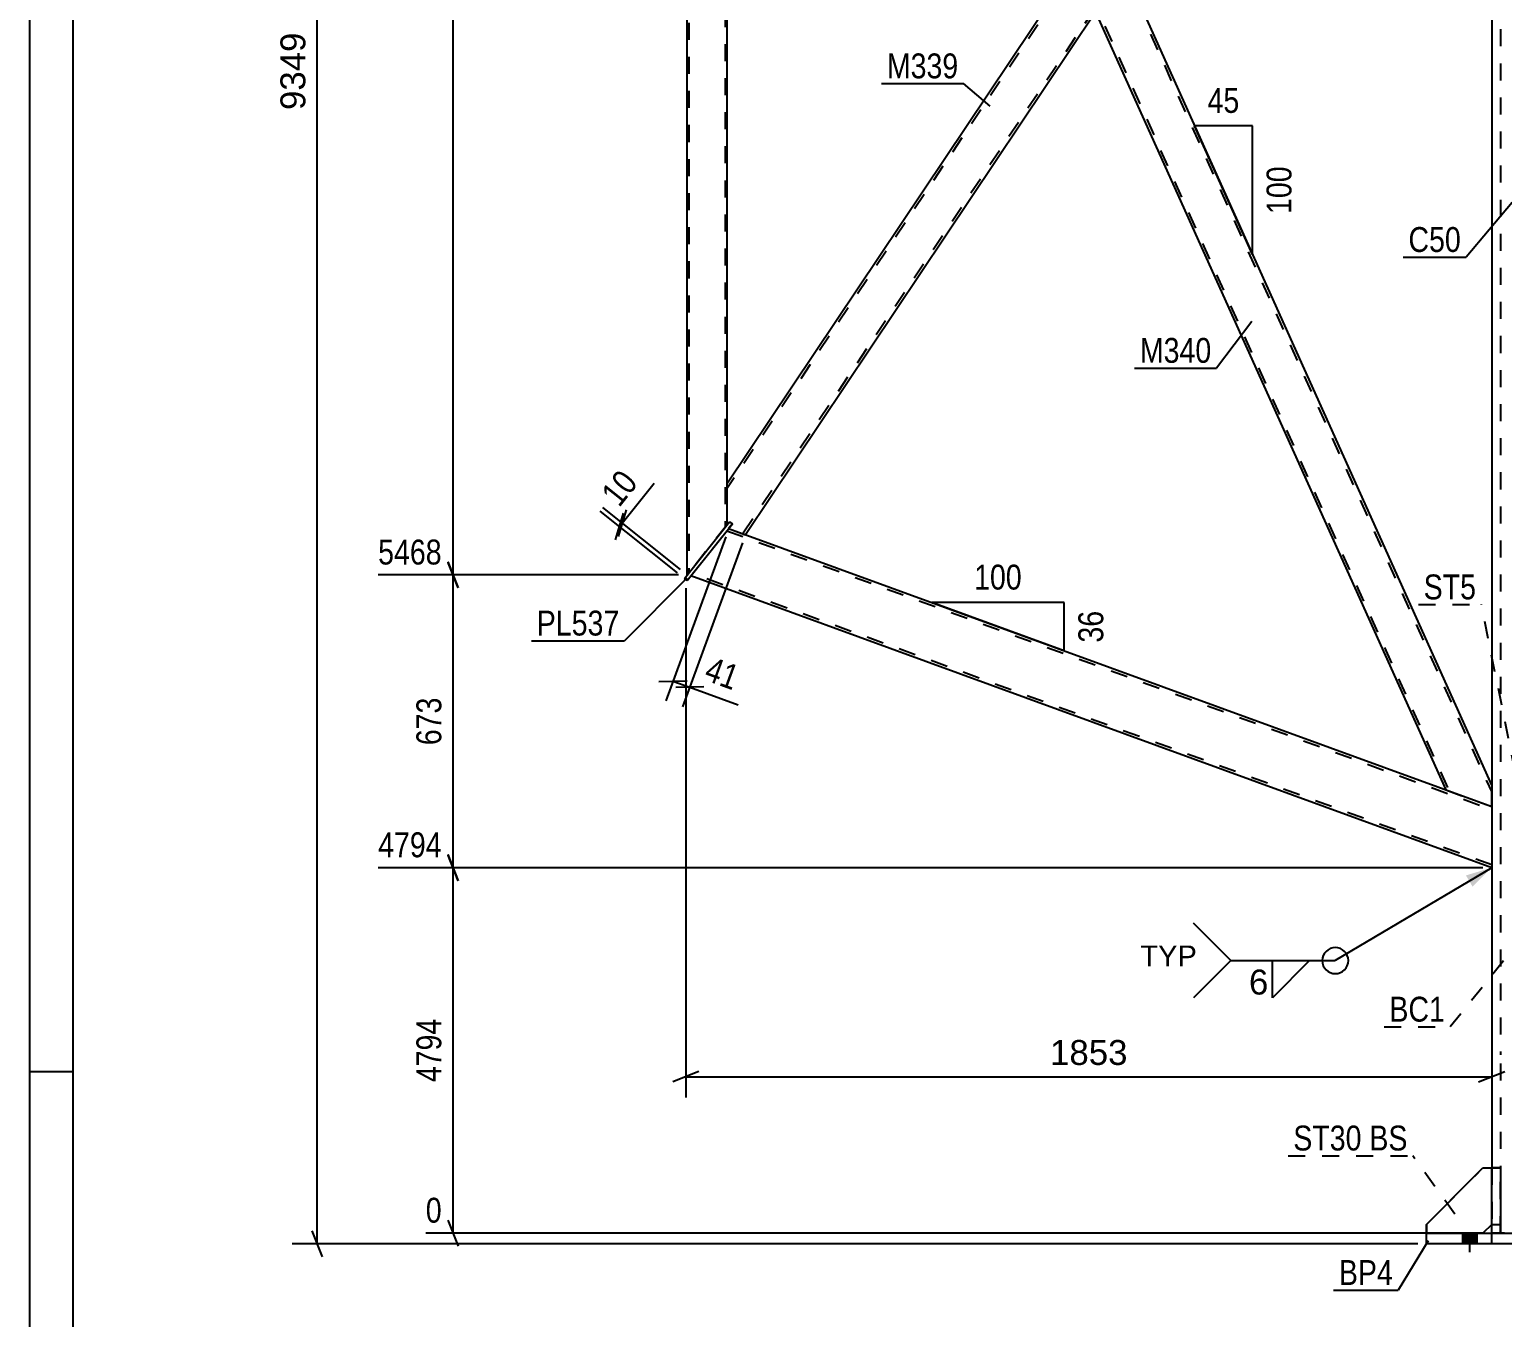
# Model space of a CAD drawing. Header units: millimetres. Extents: x 0 to 841, y 0 to 594.
# Drawn here: x 0 to 169.4, y 269.7 to 417.9 of the extents above; entities that cross this region are included whole.
import ezdxf

# ---------------------------------------------------------------- set-up
doc = ezdxf.new("R2010")
doc.units = ezdxf.units.MM
doc.linetypes.add('DXK_LINE_DOT2', pattern=[3.9198, 1.9599, -1.9599])
doc.styles.add('Arial', font='ARIAL.TTF', dxfattribs={"height": 0.2})
doc.styles.add('Arial Narrow', font='ARIALN.TTF', dxfattribs={"height": 0.2})

# ---------------------------------------------------------------- blocks, each defined once
blk = doc.blocks.new('Unknown-339278137-1133')
at = {"color": 5, "linetype": 'Continuous'}
for p, q in [((0, 594), (0, 0)), ((5, 589), (5, 5)), ((5, 298), (0, 298))]:
    blk.add_line(p, q, dxfattribs=at)
blk = doc.blocks.new('Part-339278137-5560 - 5542')
at = {"color": 2, "linetype": 'Continuous'}
for p, q in [((168.12, 496.31), (168.12, 299.95)), ((168.12, 298.95), (168.12, 286.95))]:
    blk.add_line(p, q, dxfattribs=at)
at = {"color": 7, "linetype": 'DXK_LINE_DOT2'}
for p, q in [((169.12, 496.31), (169.12, 299.95)), ((169.12, 298.95), (169.12, 279.45)), ((168.12, 286.95), (168.12, 279.45)), ((193.12, 279.45), (168.12, 279.45))]:
    blk.add_line(p, q, dxfattribs=at)
blk = doc.blocks.new('Part-339278137-5555 - 5542')
at = {"color": 2, "linetype": 'Continuous'}
for p, q in [((75.62, 355.15), (75.62, 528.73)), ((80.19, 514.06), (80.19, 365.6))]:
    blk.add_line(p, q, dxfattribs=at)
at = {"color": 7, "linetype": 'DXK_LINE_DOT2'}
for p, q in [((75.82, 528.42), (75.82, 355.4)), ((79.99, 522.05), (79.99, 360.63)), ((80.19, 365.6), (80.19, 360.88)), ((80.19, 360.88), (75.62, 355.15))]:
    blk.add_line(p, q, dxfattribs=at)
blk = doc.blocks.new('Part-339278137-5676 - 5542')
at = {"color": 2, "linetype": 'Continuous'}
for p, q in [((160.62, 279.45), (200.62, 279.45)), ((160.62, 278.2), (160.62, 279.45)), ((200.62, 278.2), (160.62, 278.2)), ((168.12, 278.2), (168.12, 279.45)), ((193.12, 278.2), (193.12, 279.45)), ((200.62, 278.2), (200.62, 279.45))]:
    blk.add_line(p, q, dxfattribs=at)
at = {"color": 7, "linetype": 'DXK_LINE_DOT2'}
for p, q in [((168.12, 278.2), (168.12, 279.45)), ((193.12, 278.2), (193.12, 279.45))]:
    blk.add_line(p, q, dxfattribs=at)
blk = doc.blocks.new('Part-339278137-5565 - 5542')
at = {"color": 2, "linetype": 'Continuous'}
for p, q in [((75.3, 354.76), (80.5, 361.27)), ((75.62, 354.51), (80.82, 361.02)), ((80.82, 361.02), (80.5, 361.27)), ((75.62, 354.51), (75.3, 354.76))]:
    blk.add_line(p, q, dxfattribs=at)
blk = doc.blocks.new('Bolt-339278137-5584 - 5542')
at = {"linetype": 'Continuous'}
for points in [[(164.79, 278.2), (166.44, 278.2), (166.44, 279.45), (164.79, 279.45)], [(164.79, 278.2), (166.44, 278.2), (166.44, 279.45), (164.79, 279.45)], [(174.79, 278.2), (176.44, 278.2), (176.44, 279.45), (174.79, 279.45)], [(174.79, 278.2), (176.44, 278.2), (176.44, 279.45), (174.79, 279.45)], [(184.79, 278.2), (186.44, 278.2), (186.44, 279.45), (184.79, 279.45)], [(184.79, 278.2), (186.44, 278.2), (186.44, 279.45), (184.79, 279.45)], [(194.79, 278.2), (196.44, 278.2), (196.44, 279.45), (194.79, 279.45)], [(194.79, 278.2), (196.44, 278.2), (196.44, 279.45), (194.79, 279.45)]]:
    blk.add_hatch(color=1, dxfattribs=at).paths.add_polyline_path(points)
at = {"color": 1, "linetype": 'Continuous'}
for p, q in [((164.79, 278.2), (164.79, 279.45)), ((164.79, 278.2), (164.79, 279.45)), ((165.62, 277.25), (165.62, 279.45)), ((165.62, 277.25), (165.62, 279.45)), ((166.44, 278.2), (166.44, 279.45)), ((166.44, 278.2), (166.44, 279.45)), ((174.79, 278.2), (174.79, 279.45)), ((174.79, 278.2), (174.79, 279.45)), ((175.62, 277.25), (175.62, 279.45)), ((175.62, 277.25), (175.62, 279.45)), ((176.44, 278.2), (176.44, 279.45)), ((176.44, 278.2), (176.44, 279.45)), ((184.79, 278.2), (184.79, 279.45)), ((184.79, 278.2), (184.79, 279.45)), ((185.62, 277.25), (185.62, 279.45)), ((185.62, 277.25), (185.62, 279.45)), ((186.44, 278.2), (186.44, 279.45)), ((186.44, 278.2), (186.44, 279.45)), ((194.79, 278.2), (194.79, 279.45)), ((194.79, 278.2), (194.79, 279.45)), ((195.62, 277.25), (195.62, 279.45)), ((195.62, 277.25), (195.62, 279.45)), ((196.44, 278.2), (196.44, 279.45)), ((196.44, 278.2), (196.44, 279.45))]:
    blk.add_line(p, q, dxfattribs=at)
blk = doc.blocks.new('Part-339278137-5662 - 5542')
at = {"color": 7, "linetype": 'DXK_LINE_DOT2'}
for p, q in [((76.05, 355.05), (80.39, 360.49)), ((80.19, 360.24), (168.12, 328.18)), ((168.12, 321.8), (76.24, 355.29)), ((168.12, 328.5), (168.12, 321.48))]:
    blk.add_line(p, q, dxfattribs=at)
at = {"color": 2, "linetype": 'Continuous'}
for p, q in [((80.39, 360.49), (168.12, 328.5)), ((168.12, 321.48), (76.05, 355.05))]:
    blk.add_line(p, q, dxfattribs=at)
blk = doc.blocks.new('Part-339278137-5646 - 5542')
at = {"color": 2, "linetype": 'Continuous'}
for p, q in [((120.15, 425.27), (80.19, 365.6)), ((120.15, 425.27), (122.57, 419.9)), ((122.57, 419.9), (82.31, 359.78)), ((80.19, 365.6), (80.19, 360.88))]:
    blk.add_line(p, q, dxfattribs=at)
at = {"color": 7, "linetype": 'DXK_LINE_DOT2'}
for p, q in [((120.3, 424.95), (80.19, 365.06)), ((122.43, 420.22), (82.02, 359.89)), ((80.19, 360.88), (80.5, 361.27)), ((80.82, 361.02), (80.39, 360.49)), ((80.5, 361.27), (80.82, 361.02)), ((80.39, 360.49), (82.31, 359.78))]:
    blk.add_line(p, q, dxfattribs=at)
blk = doc.blocks.new('Part-339278137-5691 - 5542')
at = {"color": 7, "linetype": 'DXK_LINE_DOT2'}
for p, q in [((82.22, 521.01), (168.12, 330.15)), ((80.19, 514.79), (163.23, 330.28)), ((162.84, 330.42), (168.12, 328.5)), ((168.12, 328.5), (168.12, 330.88))]:
    blk.add_line(p, q, dxfattribs=at)
at = {"color": 2, "linetype": 'Continuous'}
for p, q in [((125.85, 424.8), (168.12, 330.88)), ((122.57, 419.9), (162.84, 330.42))]:
    blk.add_line(p, q, dxfattribs=at)
blk = doc.blocks.new('Part-339278137-23985 - 5542')
at = {"color": 2, "linetype": 'Continuous'}
for p, q in [((168.12, 279.45), (168.12, 286.95)), ((168.12, 286.95), (169.12, 286.95)), ((169.12, 286.95), (169.12, 279.45)), ((168.12, 280.45), (169.12, 280.45)), ((169.12, 279.45), (168.12, 279.45))]:
    blk.add_line(p, q, dxfattribs=at)
blk = doc.blocks.new('Part-339278137-23983 - 5542')
at = {"color": 7, "linetype": 'DXK_LINE_DOT2'}
for p, q in [((160.62, 280.45), (167.12, 286.95)), ((167.12, 286.95), (168.12, 286.95)), ((168.12, 286.95), (168.12, 280.45)), ((160.62, 279.45), (160.62, 280.45)), ((168.12, 280.45), (167.12, 279.45)), ((167.12, 279.45), (160.62, 279.45))]:
    blk.add_line(p, q, dxfattribs=at)
blk = doc.blocks.new('Part-339278137-23984 - 5542')
at = {"color": 2, "linetype": 'Continuous'}
for p, q in [((160.62, 280.45), (167.12, 286.95)), ((167.12, 286.95), (168.12, 286.95)), ((160.62, 280.45), (160.62, 279.45)), ((168.12, 280.45), (167.12, 279.45))]:
    blk.add_line(p, q, dxfattribs=at)
at = {"color": 7, "linetype": 'DXK_LINE_DOT2'}
for p, q in [((168.12, 286.95), (168.12, 280.45)), ((167.12, 279.45), (160.62, 279.45))]:
    blk.add_line(p, q, dxfattribs=at)
blk = doc.blocks.new('Part-339278137-23987 - 5542')
at = {"color": 7, "linetype": 'DXK_LINE_DOT2'}
for p, q in [((168.12, 286.95), (168.12, 279.45)), ((169.12, 286.95), (168.12, 286.95)), ((169.12, 279.45), (169.12, 286.95)), ((168.12, 280.45), (169.12, 280.45)), ((168.12, 279.45), (169.12, 279.45))]:
    blk.add_line(p, q, dxfattribs=at)
blk = doc.blocks.new('StraightDimension-339278137-14391 - 5542')
at = {"color": 7, "linetype": 'Continuous'}
for p, q in [((48.7, 355.15), (48.7, 528.73)), ((48.1, 356.65), (49.3, 353.65)), ((74.62, 355.15), (40.09, 355.15))]:
    blk.add_line(p, q, dxfattribs=at)
blk = doc.blocks.new('StraightDimension-339278137-14392 - 5542')
at = {"color": 7, "linetype": 'Continuous'}
for p, q in [((49.3, 353.65), (48.1, 356.65)), ((74.62, 355.15), (40.09, 355.15)), ((48.7, 321.48), (48.7, 355.15)), ((48.1, 322.98), (49.3, 319.98)), ((167.12, 321.48), (40.09, 321.48))]:
    blk.add_line(p, q, dxfattribs=at)
at = {"color": 0, "linetype": 'Continuous'}
blk.add_wipeout([(48, 355.75), (48, 359.95), (39.49, 359.95), (39.49, 355.75)], dxfattribs=at)
at = {"color": 0}
blk.add_wipeout([(47.95, 341.65), (43.75, 341.65), (43.75, 334.97), (47.95, 334.97)], dxfattribs=at)
at = {"color": 3, "linetype": 'Continuous', "style": 'Arial Narrow'}
blk.add_text('5468', height=2.863, dxfattribs=at).set_placement((40.09, 356.35))
at = {"color": 3, "style": 'Arial Narrow'}
blk.add_text('673', height=2.863, rotation=90.0002, dxfattribs=at).set_placement((47.35, 335.57))
blk = doc.blocks.new('StraightDimension-339278137-14123 - 5542')
at = {"color": 7, "linetype": 'Continuous'}
for p, q in [((74.52, 355.38), (65.62, 362.49)), ((74.84, 355.77), (65.93, 362.89)), ((68.62, 362.65), (67.69, 359.56)), ((67.38, 359.17), (68.31, 362.26)), ((67.84, 360.72), (68.16, 361.11))]:
    blk.add_line(p, q, dxfattribs=at)
at = {"color": 0}
blk.add_wipeout([(70.93, 365.78), (67.65, 368.4), (64.62, 364.61), (67.9, 361.99)], dxfattribs=at)
at = {"color": 7, "linetype": 'Continuous'}
blk.add_line((68.16, 361.11), (71.84, 365.72), dxfattribs=at)
blk.add_line((68.16, 361.11), (71.84, 365.72), dxfattribs=at)
at = {"color": 3, "style": 'Arial Narrow'}
blk.add_text('10', height=2.863, rotation=51.3943, dxfattribs=at).set_placement((67.8, 362.83))
blk = doc.blocks.new('AngleDimension-339278137-14107 - 5542')
at = {"color": 7, "linetype": 'Continuous'}
for p, q in [((134.02, 406.64), (133.95, 406.8)), ((140.6, 406.8), (133.95, 406.8)), ((140.6, 392.02), (133.95, 406.8)), ((140.6, 392.02), (140.6, 406.8))]:
    blk.add_line(p, q, dxfattribs=at)
at = {"color": 0}
for points in [[(139.7, 407.7), (139.7, 411.9), (134.85, 411.9), (134.85, 407.7)], [(145.7, 402.75), (141.5, 402.75), (141.5, 396.07), (145.7, 396.07)]]:
    blk.add_wipeout(points, dxfattribs=at)
at = {"color": 3, "style": 'Arial Narrow'}
blk.add_text('45', height=2.863, dxfattribs=at).set_placement((135.45, 408.3))
blk.add_text('100', height=2.863, rotation=90.0002, dxfattribs=at).set_placement((145.1, 396.67))
blk = doc.blocks.new('StraightDimension-339278137-14234 - 5542')
at = {"color": 7, "linetype": 'Continuous'}
for p, q in [((80.05, 359.55), (73.17, 340.68)), ((81.97, 358.85), (75.09, 339.98)), ((72.38, 342.89), (75.61, 342.99)), ((73.99, 342.94), (75.92, 342.24)), ((77.53, 342.29), (74.3, 342.19))]:
    blk.add_line(p, q, dxfattribs=at)
at = {"color": 0}
blk.add_wipeout([(81.23, 341.1), (82.67, 345.05), (78.11, 346.71), (76.67, 342.76)], dxfattribs=at)
at = {"color": 7, "linetype": 'Continuous'}
blk.add_line((75.92, 342.24), (81.47, 340.22), dxfattribs=at)
blk.add_line((75.92, 342.24), (81.47, 340.22), dxfattribs=at)
at = {"color": 3, "style": 'Arial Narrow'}
blk.add_text('41', height=2.863, rotation=-20.0306, dxfattribs=at).set_placement((77.44, 343.12))
blk = doc.blocks.new('AngleDimension-339278137-14267 - 5542')
at = {"color": 7, "linetype": 'Continuous'}
for p, q in [((112.2, 348.89), (103.74, 351.97)), ((118.96, 351.97), (103.74, 351.97)), ((118.96, 346.42), (103.74, 351.97)), ((118.96, 346.42), (118.96, 351.97))]:
    blk.add_line(p, q, dxfattribs=at)
at = {"color": 0}
for points in [[(114.7, 352.87), (114.7, 357.07), (108.01, 357.07), (108.01, 352.87)], [(124.06, 351.62), (119.86, 351.62), (119.86, 346.77), (124.06, 346.77)]]:
    blk.add_wipeout(points, dxfattribs=at)
at = {"color": 3, "style": 'Arial Narrow'}
blk.add_text('100', height=2.863, dxfattribs=at).set_placement((108.61, 353.47))
blk.add_text('36', height=2.863, rotation=90.0002, dxfattribs=at).set_placement((123.46, 347.37))
blk = doc.blocks.new('StraightDimension-339278137-14393 - 5542')
at = {"color": 7, "linetype": 'Continuous'}
for p, q in [((49.3, 319.98), (48.1, 322.98)), ((167.12, 321.48), (40.09, 321.48)), ((48.7, 279.45), (48.7, 321.48)), ((48.1, 280.95), (49.3, 277.95)), ((167.12, 279.45), (45.57, 279.45))]:
    blk.add_line(p, q, dxfattribs=at)
at = {"color": 0, "linetype": 'Continuous'}
for points in [[(48, 322.08), (48, 326.28), (39.49, 326.28), (39.49, 322.08)], [(48, 280.05), (48, 284.25), (44.97, 284.25), (44.97, 280.05)]]:
    blk.add_wipeout(points, dxfattribs=at)
at = {"color": 0}
blk.add_wipeout([(47.95, 304.72), (43.75, 304.72), (43.75, 296.21), (47.95, 296.21)], dxfattribs=at)
at = {"color": 3, "linetype": 'Continuous', "style": 'Arial Narrow'}
for s, height, p in [('4794', 2.863, (40.09, 322.68)), ('0', 2.86, (45.57, 280.65))]:
    blk.add_text(s, height=height, dxfattribs=at).set_placement(p)
at = {"color": 3, "style": 'Arial Narrow'}
blk.add_text('4794', height=2.863, rotation=90.0002, dxfattribs=at).set_placement((47.35, 296.81))
blk = doc.blocks.new('StraightDimension-339278137-23701 - 5542')
at = {"color": 7, "linetype": 'Continuous'}
for p, q in [((33.07, 278.2), (33.07, 547.95)), ((32.47, 279.7), (33.67, 276.7)), ((159.62, 278.2), (30.22, 278.2))]:
    blk.add_line(p, q, dxfattribs=at)
at = {"color": 0}
blk.add_wipeout([(32.32, 418.13), (28.12, 418.13), (28.12, 408.03), (32.32, 408.03)], dxfattribs=at)
at = {"color": 3, "style": 'Arial'}
blk.add_text('9349', height=2.865, rotation=90.0002, dxfattribs=at).set_placement((31.72, 408.63))
blk = doc.blocks.new('StraightDimension-339278137-36149 - 5542')
at = {"color": 7, "linetype": 'Continuous'}
for p, q in [((75.46, 353.63), (75.46, 295.04)), ((168.12, 320.48), (168.12, 295.04)), ((76.96, 298.04), (73.96, 296.84)), ((75.46, 297.44), (168.12, 297.44)), ((166.62, 296.84), (169.62, 298.04))]:
    blk.add_line(p, q, dxfattribs=at)
at = {"color": 0}
blk.add_wipeout([(126.84, 298.19), (126.84, 302.39), (116.74, 302.39), (116.74, 298.19)], dxfattribs=at)
at = {"color": 3, "style": 'Arial'}
blk.add_text('1853', height=2.865, dxfattribs=at).set_placement((117.34, 298.79))
blk = doc.blocks.new('Mark-339278137-5556 - 5542')
at = {"color": 0}
blk.add_wipeout([(164.58, 392.3), (164.58, 395.3), (158.55, 395.3), (158.55, 392.3)], dxfattribs=at)
blk.add_wipeout([(164.58, 392.3), (164.58, 395.3), (158.55, 395.3), (158.55, 392.3)], dxfattribs=at)
at = {"color": 30, "linetype": 'Continuous'}
for p in [(170.46, 397.99), (157.95, 391.7)]:
    blk.add_line(p, (165.18, 391.7), dxfattribs=at)
at = {"color": 3, "style": 'Arial Narrow'}
blk.add_text('C50', height=2.863, dxfattribs=at).set_placement((158.55, 392.3))
blk = doc.blocks.new('Mark-339278137-5672 - 5542')
at = {"color": 0}
blk.add_wipeout([(156.76, 273.48), (156.76, 276.48), (150.55, 276.48), (150.55, 273.48)], dxfattribs=at)
blk.add_wipeout([(156.76, 273.48), (156.76, 276.48), (150.55, 276.48), (150.55, 273.48)], dxfattribs=at)
at = {"color": 30, "linetype": 'Continuous'}
for p in [(160.82, 278.54), (149.95, 272.88)]:
    blk.add_line(p, (157.36, 272.88), dxfattribs=at)
at = {"color": 3, "style": 'Arial Narrow'}
blk.add_text('BP4', height=2.863, dxfattribs=at).set_placement((150.55, 273.48))
blk = doc.blocks.new('Mark-339278137-5561 - 5542')
at = {"color": 0}
blk.add_wipeout([(67.83, 348.18), (67.83, 351.18), (58.33, 351.18), (58.33, 348.18)], dxfattribs=at)
blk.add_wipeout([(67.83, 348.18), (67.83, 351.18), (58.33, 351.18), (58.33, 348.18)], dxfattribs=at)
at = {"color": 30, "linetype": 'Continuous'}
for p in [(75.58, 354.79), (57.73, 347.58)]:
    blk.add_line(p, (68.43, 347.58), dxfattribs=at)
at = {"color": 3, "style": 'Arial Narrow'}
blk.add_text('PL537', height=2.863, dxfattribs=at).set_placement((58.33, 348.18))
blk = doc.blocks.new('Mark-339278137-5647 - 5542')
at = {"color": 0}
blk.add_wipeout([(162.75, 303.77), (162.75, 306.77), (156.36, 306.77), (156.36, 303.77)], dxfattribs=at)
blk.add_wipeout([(162.75, 303.77), (162.75, 306.77), (156.36, 306.77), (156.36, 303.77)], dxfattribs=at)
at = {"color": 30, "linetype": 'DXK_LINE_DOT2'}
for p in [(176.9, 319.89), (155.76, 303.17)]:
    blk.add_line(p, (163.35, 303.17), dxfattribs=at)
at = {"color": 3, "style": 'Arial Narrow'}
blk.add_text('BC1', height=2.863, dxfattribs=at).set_placement((156.36, 303.77))
blk = doc.blocks.new('Mark-339278137-5642 - 5542')
at = {"color": 0}
blk.add_wipeout([(106.8, 412.27), (106.8, 415.27), (98.58, 415.27), (98.58, 412.27)], dxfattribs=at)
blk.add_wipeout([(106.8, 412.27), (106.8, 415.27), (98.58, 415.27), (98.58, 412.27)], dxfattribs=at)
at = {"color": 30, "linetype": 'Continuous'}
for p in [(97.98, 411.67), (110.45, 409.08)]:
    blk.add_line(p, (107.4, 411.67), dxfattribs=at)
at = {"color": 3, "style": 'Arial Narrow'}
blk.add_text('M339', height=2.863, dxfattribs=at).set_placement((98.58, 412.27))
blk = doc.blocks.new('Mark-339278137-5687 - 5542')
at = {"color": 0}
blk.add_wipeout([(135.89, 379.55), (135.89, 382.55), (127.67, 382.55), (127.67, 379.55)], dxfattribs=at)
blk.add_wipeout([(135.89, 379.55), (135.89, 382.55), (127.67, 382.55), (127.67, 379.55)], dxfattribs=at)
at = {"color": 30, "linetype": 'Continuous'}
for p in [(140.56, 384.29), (127.07, 378.95)]:
    blk.add_line(p, (136.49, 378.95), dxfattribs=at)
at = {"color": 3, "style": 'Arial Narrow'}
blk.add_text('M340', height=2.863, dxfattribs=at).set_placement((127.67, 379.55))
blk = doc.blocks.new('Mark-339278137-5700 - 5542')
at = {"color": 0}
blk.add_wipeout([(166.33, 352.34), (166.33, 355.34), (160.3, 355.34), (160.3, 352.34)], dxfattribs=at)
blk.add_wipeout([(166.33, 352.34), (166.33, 355.34), (160.3, 355.34), (160.3, 352.34)], dxfattribs=at)
at = {"color": 30, "linetype": 'DXK_LINE_DOT2'}
for p in [(159.7, 351.74), (170.83, 332.49)]:
    blk.add_line(p, (166.93, 351.74), dxfattribs=at)
at = {"color": 3, "style": 'Arial Narrow'}
blk.add_text('ST5', height=2.863, dxfattribs=at).set_placement((160.3, 352.34))
blk = doc.blocks.new('WeldMark-339278137-14738 - 5542')
at = {"linetype": 'Continuous'}
blk.add_hatch(color=30, dxfattribs=at).paths.add_polyline_path([(165.16, 320.59), (168.12, 321.48), (165.92, 319.3)])
at = {"color": 30, "linetype": 'Continuous'}
blk.add_line((168.12, 321.48), (150.14, 310.79), dxfattribs=at)
at = {"color": 3, "linetype": 'Continuous'}
for q in [(133.83, 315.08), (133.83, 306.51)]:
    blk.add_line((138.11, 310.79), q, dxfattribs=at)
for start, end in [(90, 270), (270, 90)]:
    blk.add_arc((150.14, 310.79), 1.5, start, end, dxfattribs=at)
at = {"color": 0}
blk.add_wipeout([(142.24, 306.69), (142.24, 310.09), (140.01, 310.09), (140.01, 306.69)], dxfattribs=at)
at = {"color": 30, "linetype": 'Continuous'}
blk.add_line((138.11, 310.79), (150.14, 310.79), dxfattribs=at)
at = {"color": 3, "linetype": 'Continuous'}
for p, q in [((142.9, 310.79), (147.18, 310.79)), ((147.18, 310.79), (142.9, 306.51)), ((142.9, 306.51), (142.9, 310.79))]:
    blk.add_line(p, q, dxfattribs=at)
at = {"color": 3, "style": 'Arial'}
blk.add_text('6', height=2.87, dxfattribs=at).set_placement((140.21, 306.89))
at = {"color": 0, "linetype": 'Continuous'}
blk.add_wipeout([(134.21, 310.14), (134.21, 312.64), (127.73, 312.64), (127.73, 310.14)], dxfattribs=at)
blk.add_wipeout([(134.21, 310.14), (134.21, 312.64), (127.73, 312.64), (127.73, 310.14)], dxfattribs=at)
at = {"color": 3, "linetype": 'Continuous', "style": 'Arial'}
blk.add_text('TYP', height=2.388, dxfattribs=at).set_placement((127.73, 310.14))
blk = doc.blocks.new('MarkSet-339278137-33584 - 5542')
at = {"color": 0}
for points in [[(153.16, 288.95), (153.16, 291.95), (145.31, 291.95), (145.31, 288.95)], [(158.44, 288.95), (158.44, 291.95), (154.06, 291.95), (154.06, 288.95)]]:
    blk.add_wipeout(points, dxfattribs=at)
for points in [[(153.16, 288.95), (153.16, 291.95), (145.31, 291.95), (145.31, 288.95)], [(158.44, 288.95), (158.44, 291.95), (154.06, 291.95), (154.06, 288.95)]]:
    blk.add_wipeout(points, dxfattribs=at)
at = {"color": 30, "linetype": 'DXK_LINE_DOT2'}
for p in [(144.71, 288.35), (163.87, 281.64)]:
    blk.add_line(p, (159.04, 288.35), dxfattribs=at)
at = {"color": 3, "style": 'Arial Narrow'}
for s, p in [('ST30', (145.31, 288.95)), ('BS', (154.06, 288.95))]:
    blk.add_text(s, height=2.863, dxfattribs=at).set_placement(p)

msp = doc.modelspace()

# ---------------------------------------------------------------- block references
for name in ['Unknown-339278137-1133', 'Part-339278137-5555 - 5542', 'Part-339278137-5691 - 5542', 'Part-339278137-5560 - 5542', 'Part-339278137-5646 - 5542', 'Part-339278137-5565 - 5542', 'Part-339278137-5662 - 5542', 'Part-339278137-23983 - 5542', 'Part-339278137-23984 - 5542', 'Part-339278137-23985 - 5542', 'Part-339278137-23987 - 5542', 'Part-339278137-5676 - 5542', 'Bolt-339278137-5584 - 5542']:
    msp.add_blockref(name, (0, 0))

# ---------------------------------------------------------------- next in the draw order: block references
for name in ['StraightDimension-339278137-14391 - 5542', 'AngleDimension-339278137-14107 - 5542']:
    msp.add_blockref(name, (0, 0))

# ---------------------------------------------------------------- next in the draw order: block references
msp.add_blockref('StraightDimension-339278137-14392 - 5542', (0, 0))

# ---------------------------------------------------------------- next in the draw order: block references
for name in ['StraightDimension-339278137-14123 - 5542', 'AngleDimension-339278137-14267 - 5542', 'StraightDimension-339278137-14393 - 5542']:
    msp.add_blockref(name, (0, 0))

# ---------------------------------------------------------------- next in the draw order: block references
msp.add_blockref('StraightDimension-339278137-14234 - 5542', (0, 0))

# ---------------------------------------------------------------- next in the draw order: block references
msp.add_blockref('StraightDimension-339278137-23701 - 5542', (0, 0))

# ---------------------------------------------------------------- next in the draw order: block references
for name in ['Mark-339278137-5642 - 5542', 'Mark-339278137-5556 - 5542', 'Mark-339278137-5687 - 5542', 'StraightDimension-339278137-36149 - 5542', 'MarkSet-339278137-33584 - 5542', 'Mark-339278137-5672 - 5542']:
    msp.add_blockref(name, (0, 0))

# ---------------------------------------------------------------- next in the draw order: block references
for name in ['Mark-339278137-5561 - 5542', 'Mark-339278137-5700 - 5542', 'Mark-339278137-5647 - 5542']:
    msp.add_blockref(name, (0, 0))

# ---------------------------------------------------------------- next in the draw order: block references
msp.add_blockref('WeldMark-339278137-14738 - 5542', (0, 0))

doc.saveas('drawing.dxf')
